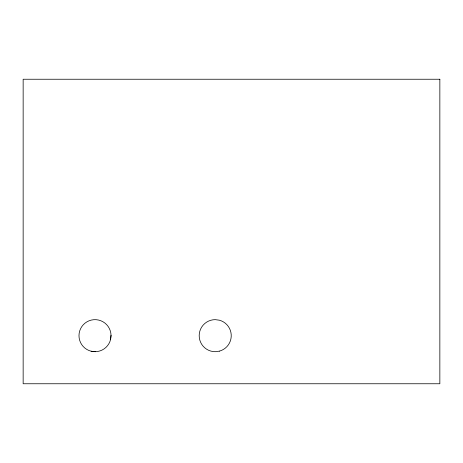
<?xml version="1.0" encoding="UTF-8"?>
<svg xmlns="http://www.w3.org/2000/svg" width="463" height="463" viewBox="0 0 463 463"><rect width="100%" height="100%" fill="white"/><g stroke="black" fill="none" stroke-linecap="round" stroke-linejoin="round"><path stroke-width="0.69" d="M111.033 335.264L110.593 339.425A16.026 16.026 0 0 1 95.32 351.701L91.159 351.232M110.57 339.524L111.033 335.368A16.026 16.026 0 0 0 96.067 319.684A16.026 16.026 0 0 0 79.167 333.262A16.026 16.026 0 0 0 91.263 351.255L95.424 351.695M219.358 351.157L215.214 351.701A16.026 16.026 0 0 1 199.188 335.675A16.026 16.026 0 0 1 215.214 319.649L219.358 320.193A16.026 16.026 0 0 1 219.358 351.157M439.85 79.242L23.15 79.242L23.15 383.758L439.85 383.758L439.85 79.242"/></g></svg>
